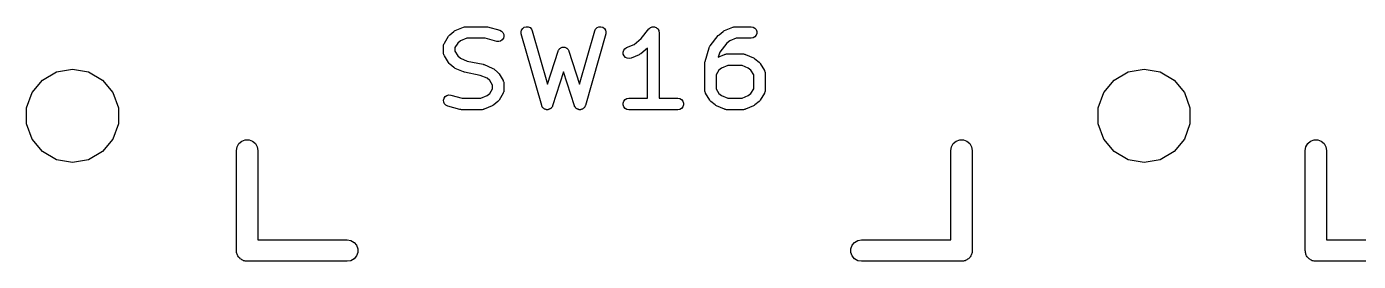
# Model space of a CAD drawing. Extents: x 47 to 330, y -254 to -153.
# Drawn here: x 75.85 to 99.53, y -186.54 to -182.38 of the extents above; entities that cross this region are included whole.
import ezdxf

# ---------------------------------------------------------------- set-up
doc = ezdxf.new("R2010")
doc.units = 0
doc.header["$MEASUREMENT"] = 0
doc.layers.add('BLACK', color=7, linetype='CONTINUOUS')

msp = doc.modelspace()

# ---------------------------------------------------------------- linework, layer by layer
at = {"layer": 'Black'}
for p, q in [((83.3527, -182.548), (83.3638, -182.535)), ((83.3638, -182.535), (83.3748, -182.522)), ((83.3748, -182.522), (83.4474, -182.462)), ((83.4474, -182.462), (83.4606, -182.454)), ((83.4606, -182.454), (83.4734, -182.446)), ((83.4734, -182.446), (83.6185, -182.386)), ((83.6185, -182.386), (83.6208, -182.385)), ((83.6208, -182.385), (83.6228, -182.384)), ((83.6228, -182.384), (83.6379, -182.381)), ((83.6379, -182.381), (83.6529, -182.378)), ((83.6529, -182.378), (83.6553, -182.378)), ((83.6553, -182.378), (83.6576, -182.378)), ((83.6576, -182.378), (84.0204, -182.378)), ((84.0204, -182.378), (84.034, -182.38)), ((84.034, -182.38), (84.0476, -182.382)), ((84.0476, -182.382), (84.2653, -182.442)), ((84.2653, -182.442), (84.2972, -182.457)), ((84.2972, -182.457), (84.3219, -182.482)), ((84.3219, -182.482), (84.3365, -182.515)), ((84.3365, -182.515), (84.3393, -182.55)), ((84.6448, -182.472), (84.6534, -182.438)), ((84.6485, -182.507), (84.6448, -182.472)), ((85.0113, -183.777), (84.6485, -182.507)), ((84.6534, -182.438), (84.6731, -182.409)), ((84.6731, -182.409), (84.7017, -182.388)), ((84.7017, -182.388), (84.7356, -182.378)), ((84.7356, -182.378), (84.7708, -182.381)), ((84.7708, -182.381), (84.803, -182.395)), ((84.803, -182.395), (84.8284, -182.42)), ((84.8284, -182.42), (84.8438, -182.452)), ((84.8438, -182.452), (85.1145, -183.399)), ((85.6841, -183.399), (85.9547, -182.452)), ((86.1501, -182.507), (85.7873, -183.777)), ((85.9547, -182.452), (85.9702, -182.42)), ((85.9702, -182.42), (85.9955, -182.395)), ((85.9955, -182.395), (86.0278, -182.381)), ((86.0278, -182.381), (86.063, -182.378)), ((86.063, -182.378), (86.0969, -182.388)), ((86.0969, -182.388), (86.1254, -182.409)), ((86.1254, -182.409), (86.1452, -182.438)), ((86.1452, -182.438), (86.1538, -182.472)), ((86.1538, -182.472), (86.1501, -182.507)), ((86.7778, -182.589), (86.9165, -182.416)), ((86.9165, -182.416), (86.9174, -182.415)), ((86.9174, -182.415), (86.918, -182.414)), ((86.918, -182.414), (86.9306, -182.404)), ((86.9306, -182.404), (86.943, -182.393)), ((86.943, -182.393), (86.9441, -182.392)), ((86.9441, -182.392), (86.9451, -182.392)), ((86.9451, -182.392), (86.9605, -182.386)), ((86.9605, -182.386), (86.9759, -182.38)), ((86.9759, -182.38), (86.9771, -182.38)), ((86.9771, -182.38), (86.9782, -182.379)), ((86.9782, -182.379), (86.9946, -182.379)), ((86.9946, -182.379), (87.0112, -182.379)), ((87.0112, -182.379), (87.0123, -182.379)), ((87.0123, -182.379), (87.0135, -182.379)), ((87.0135, -182.379), (87.029, -182.385)), ((87.029, -182.385), (87.0446, -182.39)), ((87.0446, -182.39), (87.0455, -182.391)), ((87.0455, -182.391), (87.0467, -182.392)), ((87.0467, -182.392), (87.0593, -182.402)), ((87.0593, -182.402), (87.0721, -182.412)), ((87.0721, -182.412), (87.0728, -182.413)), ((87.0728, -182.413), (87.0737, -182.414)), ((87.0737, -182.414), (87.0819, -182.428)), ((87.0819, -182.428), (87.0905, -182.443)), ((87.0905, -182.443), (87.0907, -182.444)), ((87.0907, -182.444), (87.0913, -182.445)), ((87.0913, -182.445), (87.0942, -182.461)), ((87.0942, -182.461), (87.0974, -182.477)), ((87.0974, -182.477), (87.0972, -182.478)), ((87.0972, -182.478), (87.0975, -182.48)), ((87.0975, -182.48), (87.0975, -183.648)), ((88.0051, -182.718), (88.1502, -182.537)), ((88.1502, -182.537), (88.1579, -182.53)), ((88.1579, -182.53), (88.1645, -182.522)), ((88.1645, -182.522), (88.2371, -182.462)), ((88.2371, -182.462), (88.2503, -182.454)), ((88.2503, -182.454), (88.2631, -182.446)), ((88.2631, -182.446), (88.4082, -182.386)), ((88.4082, -182.386), (88.4105, -182.385)), ((88.4105, -182.385), (88.4125, -182.384)), ((88.4125, -182.384), (88.4277, -182.381)), ((88.4277, -182.381), (88.4426, -182.378)), ((88.4426, -182.378), (88.445, -182.378)), ((88.445, -182.378), (88.4473, -182.378)), ((88.4473, -182.378), (88.7376, -182.378)), ((88.7376, -182.378), (88.7723, -182.384)), ((88.7723, -182.384), (88.8029, -182.402)), ((88.8029, -182.402), (88.8256, -182.429)), ((88.8256, -182.53), (88.8029, -182.557)), ((88.8256, -182.429), (88.8376, -182.462)), ((88.8376, -182.497), (88.8256, -182.53)), ((88.8376, -182.462), (88.8376, -182.497)), ((83.2657, -182.721), (83.2674, -182.712)), ((83.2657, -182.842), (83.2657, -182.721)), ((83.2674, -182.712), (83.2675, -182.702)), ((83.2675, -182.702), (83.2704, -182.695)), ((83.2704, -182.695), (83.2718, -182.687)), ((83.2718, -182.687), (83.2767, -182.678)), ((83.2767, -182.678), (83.2802, -182.669)), ((83.2802, -182.669), (83.3527, -182.548)), ((83.5181, -182.668), (83.4689, -182.75)), ((83.4689, -182.75), (83.4689, -182.814)), ((83.5657, -182.628), (83.5181, -182.668)), ((83.6779, -182.581), (83.5657, -182.628)), ((84.0066, -182.581), (83.6779, -182.581)), ((84.2109, -182.638), (84.0066, -182.581)), ((84.2461, -182.641), (84.2109, -182.638)), ((84.2802, -182.632), (84.2461, -182.641)), ((84.3093, -182.612), (84.2802, -182.632)), ((84.3298, -182.584), (84.3093, -182.612)), ((84.3393, -182.55), (84.3298, -182.584)), ((85.3189, -182.78), (85.3219, -182.777)), ((85.3219, -182.777), (85.3241, -182.774)), ((85.3241, -182.774), (85.3349, -182.766)), ((85.3349, -182.766), (85.3451, -182.756)), ((85.3451, -182.756), (85.3488, -182.755)), ((85.3488, -182.755), (85.352, -182.752)), ((85.352, -182.752), (85.365, -182.748)), ((85.365, -182.748), (85.3777, -182.743)), ((85.3777, -182.743), (85.3818, -182.743)), ((85.3818, -182.743), (85.3856, -182.742)), ((85.3856, -182.742), (85.3993, -182.742)), ((85.3993, -182.742), (85.413, -182.742)), ((85.413, -182.742), (85.4168, -182.743)), ((85.4168, -182.743), (85.4209, -182.743)), ((85.4209, -182.743), (85.4335, -182.748)), ((85.4335, -182.748), (85.4466, -182.752)), ((85.4466, -182.752), (85.4498, -182.755)), ((85.4498, -182.755), (85.4535, -182.756)), ((85.4535, -182.756), (85.4637, -182.766)), ((85.4637, -182.766), (85.4745, -182.774)), ((85.4745, -182.774), (85.4766, -182.777)), ((85.4766, -182.777), (85.4796, -182.78)), ((86.4702, -182.796), (86.4916, -182.768)), ((86.4916, -182.768), (86.5214, -182.749)), ((86.5214, -182.749), (86.6523, -182.694)), ((86.6523, -182.694), (86.7778, -182.589)), ((86.8943, -182.757), (86.7706, -182.86)), ((86.8943, -183.648), (86.8943, -182.757)), ((87.9145, -182.995), (87.9871, -182.753)), ((87.9871, -182.753), (87.9879, -182.751)), ((87.9879, -182.751), (87.9882, -182.749)), ((87.9882, -182.749), (87.9958, -182.735)), ((87.9958, -182.735), (88.003, -182.721)), ((88.003, -182.721), (88.0042, -182.72)), ((88.0042, -182.72), (88.0051, -182.718)), ((88.3025, -182.672), (88.1761, -182.83)), ((88.3554, -182.628), (88.3025, -182.672)), ((88.4676, -182.581), (88.3554, -182.628)), ((88.7376, -182.581), (88.4676, -182.581)), ((88.7723, -182.575), (88.7376, -182.581)), ((88.8029, -182.557), (88.7723, -182.575)), ((83.2674, -182.852), (83.2657, -182.842)), ((83.2675, -182.862), (83.2674, -182.852)), ((83.2704, -182.869), (83.2675, -182.862)), ((83.2718, -182.877), (83.2704, -182.869)), ((83.2767, -182.886), (83.2718, -182.877)), ((83.2802, -182.895), (83.2767, -182.886)), ((83.3527, -183.016), (83.2802, -182.895)), ((83.3639, -183.028), (83.3527, -183.016)), ((83.4689, -182.814), (83.5181, -182.896)), ((83.5181, -182.896), (83.5657, -182.936)), ((83.5657, -182.936), (83.6877, -182.987)), ((83.6877, -182.987), (83.9686, -183.045)), ((85.1145, -183.399), (85.3025, -182.811)), ((85.3025, -182.811), (85.3044, -182.808)), ((85.3044, -182.808), (85.3053, -182.804)), ((85.3053, -182.804), (85.3126, -182.792)), ((85.3126, -182.792), (85.3189, -182.78)), ((85.4796, -182.78), (85.486, -182.792)), ((85.486, -182.792), (85.4933, -182.804)), ((85.4933, -182.804), (85.4942, -182.808)), ((85.4942, -182.808), (85.4961, -182.811)), ((85.4961, -182.811), (85.6841, -183.399)), ((86.4597, -182.829), (86.4702, -182.796)), ((86.4613, -182.865), (86.4597, -182.829)), ((86.4749, -182.897), (86.4613, -182.865)), ((86.4987, -182.923), (86.4749, -182.897)), ((86.5301, -182.939), (86.4987, -182.923)), ((86.5651, -182.944), (86.5301, -182.939)), ((86.5995, -182.936), (86.5651, -182.944)), ((86.7446, -182.876), (86.5995, -182.936)), ((86.7574, -182.868), (86.7446, -182.876)), ((86.7706, -182.86), (86.7574, -182.868)), ((87.9103, -183.024), (87.9128, -183.009)), ((87.9128, -183.009), (87.9145, -182.995)), ((88.1761, -182.83), (88.1501, -182.917)), ((88.1501, -182.917), (88.2631, -182.87)), ((88.2631, -182.87), (88.2654, -182.869)), ((88.2654, -182.869), (88.2674, -182.868)), ((88.2674, -182.868), (88.2825, -182.865)), ((88.2825, -182.865), (88.2975, -182.862)), ((88.2975, -182.862), (88.2998, -182.862)), ((88.2998, -182.862), (88.3021, -182.862)), ((88.3021, -182.862), (88.5924, -182.862)), ((88.5924, -182.862), (88.5947, -182.862)), ((88.5947, -182.862), (88.5971, -182.862)), ((88.5971, -182.862), (88.6121, -182.865)), ((88.6121, -182.865), (88.6272, -182.868)), ((88.6272, -182.868), (88.6292, -182.869)), ((88.6292, -182.869), (88.6315, -182.87)), ((88.6315, -182.87), (88.7766, -182.93)), ((88.7766, -182.93), (88.7894, -182.938)), ((88.7894, -182.938), (88.8026, -182.946)), ((88.8026, -182.946), (88.8752, -183.006)), ((88.8752, -183.006), (88.8861, -183.019)), ((76.1374, -183.325), (76.3866, -183.181)), ((76.3866, -183.181), (76.67, -183.131)), ((76.67, -183.131), (76.9534, -183.181)), ((76.9534, -183.181), (77.2026, -183.325)), ((83.3748, -183.041), (83.3639, -183.028)), ((83.4474, -183.102), (83.3748, -183.041)), ((83.4606, -183.109), (83.4474, -183.102)), ((83.4734, -183.118), (83.4606, -183.109)), ((83.6185, -183.178), (83.4734, -183.118)), ((83.6279, -183.18), (83.6185, -183.178)), ((83.6368, -183.184), (83.6279, -183.18)), ((83.9177, -183.242), (83.6368, -183.184)), ((84.0398, -183.293), (83.9177, -183.242)), ((83.9686, -183.045), (83.9775, -183.049)), ((83.9775, -183.049), (83.9869, -183.051)), ((83.9869, -183.051), (84.1321, -183.111)), ((84.1321, -183.111), (84.1449, -183.12)), ((84.1449, -183.12), (84.158, -183.127)), ((84.158, -183.127), (84.2306, -183.188)), ((84.2306, -183.188), (84.2416, -183.201)), ((84.2416, -183.201), (84.2527, -183.213)), ((84.2527, -183.213), (84.3253, -183.334)), ((85.3993, -183.176), (85.2058, -183.78)), ((85.5928, -183.78), (85.3993, -183.176)), ((87.9103, -183.508), (87.9103, -183.024)), ((88.1627, -183.151), (88.1135, -183.233)), ((88.1135, -183.233), (88.1135, -183.479)), ((88.2103, -183.112), (88.1627, -183.151)), ((88.3225, -183.065), (88.2103, -183.112)), ((88.5721, -183.065), (88.3225, -183.065)), ((88.6843, -183.112), (88.5721, -183.065)), ((88.7319, -183.151), (88.6843, -183.112)), ((88.7811, -183.233), (88.7319, -183.151)), ((88.7811, -183.479), (88.7811, -183.233)), ((88.8861, -183.019), (88.8973, -183.032)), ((88.8973, -183.032), (88.9698, -183.153)), ((88.9698, -183.153), (88.9733, -183.162)), ((88.9733, -183.162), (88.9782, -183.17)), ((88.9782, -183.17), (88.9796, -183.178)), ((88.9796, -183.178), (88.9825, -183.186)), ((88.9825, -183.186), (88.9826, -183.196)), ((88.9826, -183.196), (88.9843, -183.205)), ((88.9843, -183.205), (88.9843, -183.508)), ((95.1874, -183.325), (95.4366, -183.181)), ((95.4366, -183.181), (95.72, -183.131)), ((95.72, -183.131), (96.0034, -183.181)), ((96.0034, -183.181), (96.2526, -183.325)), ((75.9524, -183.546), (76.1374, -183.325)), ((77.2026, -183.325), (77.3876, -183.546)), ((84.0873, -183.333), (84.0398, -183.293)), ((84.1365, -183.415), (84.0873, -183.333)), ((84.0873, -183.562), (84.1365, -183.479)), ((84.1365, -183.479), (84.1365, -183.415)), ((84.3253, -183.334), (84.3287, -183.343)), ((84.3287, -183.343), (84.3336, -183.352)), ((84.3336, -183.352), (84.335, -183.36)), ((84.335, -183.36), (84.3379, -183.367)), ((84.3379, -183.367), (84.3381, -183.377)), ((84.3381, -183.377), (84.3397, -183.387)), ((84.3397, -183.387), (84.3397, -183.508)), ((88.1135, -183.479), (88.1627, -183.562)), ((88.7319, -183.562), (88.7811, -183.479)), ((95.0024, -183.546), (95.1874, -183.325)), ((96.2526, -183.325), (96.4376, -183.546)), ((75.8539, -183.816), (75.9524, -183.546)), ((77.3876, -183.546), (77.4861, -183.816)), ((83.2662, -183.679), (83.2756, -183.645)), ((83.2689, -183.714), (83.2662, -183.679)), ((83.2835, -183.747), (83.2689, -183.714)), ((83.2756, -183.645), (83.2961, -183.617)), ((83.2961, -183.617), (83.3252, -183.597)), ((83.3252, -183.597), (83.3594, -183.588)), ((83.3594, -183.588), (83.3945, -183.591)), ((83.3945, -183.591), (83.5988, -183.648)), ((83.5988, -183.648), (83.9275, -183.648)), ((83.9275, -183.648), (84.0398, -183.601)), ((84.0398, -183.601), (84.0873, -183.562)), ((84.2306, -183.707), (84.158, -183.767)), ((84.2416, -183.694), (84.2306, -183.707)), ((84.2527, -183.681), (84.2416, -183.694)), ((84.3253, -183.56), (84.2527, -183.681)), ((84.3287, -183.551), (84.3253, -183.56)), ((84.3336, -183.542), (84.3287, -183.551)), ((84.335, -183.534), (84.3336, -183.542)), ((84.3379, -183.527), (84.335, -183.534)), ((84.3381, -183.517), (84.3379, -183.527)), ((84.3397, -183.508), (84.3381, -183.517)), ((86.4604, -183.732), (86.4724, -183.699)), ((86.4724, -183.699), (86.4951, -183.672)), ((86.4951, -183.672), (86.5257, -183.654)), ((86.5257, -183.654), (86.5604, -183.648)), ((86.5604, -183.648), (86.8943, -183.648)), ((87.0975, -183.648), (87.4313, -183.648)), ((87.4313, -183.648), (87.466, -183.654)), ((87.466, -183.654), (87.4966, -183.672)), ((87.4966, -183.672), (87.5193, -183.699)), ((87.5193, -183.699), (87.5313, -183.732)), ((87.9119, -183.517), (87.9103, -183.508)), ((87.9121, -183.527), (87.9119, -183.517)), ((87.915, -183.534), (87.9121, -183.527)), ((87.9164, -183.542), (87.915, -183.534)), ((87.9213, -183.551), (87.9164, -183.542)), ((87.9247, -183.56), (87.9213, -183.551)), ((87.9973, -183.681), (87.9247, -183.56)), ((88.0084, -183.694), (87.9973, -183.681)), ((88.0194, -183.707), (88.0084, -183.694)), ((88.092, -183.767), (88.0194, -183.707)), ((88.1627, -183.562), (88.2102, -183.601)), ((88.2102, -183.601), (88.3225, -183.648)), ((88.3225, -183.648), (88.5721, -183.648)), ((88.5721, -183.648), (88.6843, -183.601)), ((88.6843, -183.601), (88.7319, -183.562)), ((88.8752, -183.707), (88.8026, -183.767)), ((88.8861, -183.694), (88.8752, -183.707)), ((88.8973, -183.681), (88.8861, -183.694)), ((88.9698, -183.56), (88.8973, -183.681)), ((88.9733, -183.551), (88.9698, -183.56)), ((88.9782, -183.542), (88.9733, -183.551)), ((88.9796, -183.534), (88.9782, -183.542)), ((88.9825, -183.527), (88.9796, -183.534)), ((88.9826, -183.517), (88.9825, -183.527)), ((88.9843, -183.508), (88.9826, -183.517)), ((94.9039, -183.816), (95.0024, -183.546)), ((96.4376, -183.546), (96.5361, -183.816)), ((75.8539, -184.104), (75.8539, -183.816)), ((77.4861, -183.816), (77.4861, -184.104)), ((83.3083, -183.772), (83.2835, -183.747)), ((83.3401, -183.787), (83.3083, -183.772)), ((83.5578, -183.847), (83.3401, -183.787)), ((83.5715, -183.849), (83.5578, -183.847)), ((83.585, -183.851), (83.5715, -183.849)), ((83.9479, -183.851), (83.585, -183.851)), ((83.9502, -183.851), (83.9479, -183.851)), ((83.9525, -183.851), (83.9502, -183.851)), ((83.9675, -183.848), (83.9525, -183.851)), ((83.9826, -183.845), (83.9675, -183.848)), ((83.9846, -183.844), (83.9826, -183.845)), ((83.9869, -183.843), (83.9846, -183.844)), ((84.1321, -183.783), (83.9869, -183.843)), ((84.1449, -183.775), (84.1321, -183.783)), ((84.158, -183.767), (84.1449, -183.775)), ((85.0138, -183.783), (85.0113, -183.777)), ((85.015, -183.788), (85.0138, -183.783)), ((85.0214, -183.798), (85.015, -183.788)), ((85.0267, -183.809), (85.0214, -183.798)), ((85.0308, -183.813), (85.0267, -183.809)), ((85.0338, -183.818), (85.0308, -183.813)), ((85.0434, -183.825), (85.0338, -183.818)), ((85.0521, -183.834), (85.0434, -183.825)), ((85.0572, -183.836), (85.0521, -183.834)), ((85.0617, -183.839), (85.0572, -183.836)), ((85.0733, -183.843), (85.0617, -183.839)), ((85.0843, -183.848), (85.0733, -183.843)), ((85.0899, -183.848), (85.0843, -183.848)), ((85.0953, -183.85), (85.0899, -183.848)), ((85.1074, -183.85), (85.0953, -183.85)), ((85.1195, -183.851), (85.1074, -183.85)), ((85.1249, -183.849), (85.1195, -183.851)), ((85.1306, -183.849), (85.1249, -183.849)), ((85.1418, -183.844), (85.1306, -183.849)), ((85.1535, -183.841), (85.1418, -183.844)), ((85.158, -183.838), (85.1535, -183.841)), ((85.1632, -183.835), (85.158, -183.838)), ((85.1722, -183.827), (85.1632, -183.835)), ((85.182, -183.82), (85.1722, -183.827)), ((85.1852, -183.816), (85.182, -183.82)), ((85.1893, -183.812), (85.1852, -183.816)), ((85.195, -183.801), (85.1893, -183.812)), ((85.2018, -183.791), (85.195, -183.801)), ((85.2031, -183.785), (85.2018, -183.791)), ((85.2058, -183.78), (85.2031, -183.785)), ((85.5954, -183.785), (85.5928, -183.78)), ((85.5968, -183.791), (85.5954, -183.785)), ((85.6036, -183.801), (85.5968, -183.791)), ((85.6092, -183.812), (85.6036, -183.801)), ((85.6134, -183.816), (85.6092, -183.812)), ((85.6166, -183.82), (85.6134, -183.816)), ((85.6264, -183.827), (85.6166, -183.82)), ((85.6353, -183.835), (85.6264, -183.827)), ((85.6406, -183.838), (85.6353, -183.835)), ((85.6451, -183.841), (85.6406, -183.838)), ((85.6568, -183.844), (85.6451, -183.841)), ((85.668, -183.849), (85.6568, -183.844)), ((85.6736, -183.849), (85.668, -183.849)), ((85.679, -183.851), (85.6736, -183.849)), ((85.6911, -183.85), (85.679, -183.851)), ((85.7033, -183.85), (85.6911, -183.85)), ((85.7086, -183.848), (85.7033, -183.85)), ((85.7142, -183.848), (85.7086, -183.848)), ((85.7253, -183.843), (85.7142, -183.848)), ((85.7369, -183.839), (85.7253, -183.843)), ((85.7413, -183.836), (85.7369, -183.839)), ((85.7465, -183.834), (85.7413, -183.836)), ((85.7552, -183.825), (85.7465, -183.834)), ((85.7648, -183.818), (85.7552, -183.825)), ((85.7678, -183.813), (85.7648, -183.818)), ((85.7718, -183.809), (85.7678, -183.813)), ((85.7771, -183.798), (85.7718, -183.809)), ((85.7836, -183.788), (85.7771, -183.798)), ((85.7848, -183.783), (85.7836, -183.788)), ((85.7873, -183.777), (85.7848, -183.783)), ((86.4604, -183.767), (86.4604, -183.732)), ((86.4724, -183.8), (86.4604, -183.767)), ((86.4951, -183.827), (86.4724, -183.8)), ((86.5257, -183.845), (86.4951, -183.827)), ((86.5604, -183.851), (86.5257, -183.845)), ((87.4313, -183.851), (86.5604, -183.851)), ((87.466, -183.845), (87.4313, -183.851)), ((87.4966, -183.827), (87.466, -183.845)), ((87.5193, -183.8), (87.4966, -183.827)), ((87.5313, -183.767), (87.5193, -183.8)), ((87.5313, -183.732), (87.5313, -183.767)), ((88.1051, -183.775), (88.092, -183.767)), ((88.1179, -183.783), (88.1051, -183.775)), ((88.2631, -183.843), (88.1179, -183.783)), ((88.2654, -183.844), (88.2631, -183.843)), ((88.2674, -183.845), (88.2654, -183.844)), ((88.2825, -183.848), (88.2674, -183.845)), ((88.2975, -183.851), (88.2825, -183.848)), ((88.2998, -183.851), (88.2975, -183.851)), ((88.3021, -183.851), (88.2998, -183.851)), ((88.5924, -183.851), (88.3021, -183.851)), ((88.5947, -183.851), (88.5924, -183.851)), ((88.5971, -183.851), (88.5947, -183.851)), ((88.6121, -183.848), (88.5971, -183.851)), ((88.6272, -183.845), (88.6121, -183.848)), ((88.6292, -183.844), (88.6272, -183.845)), ((88.6315, -183.843), (88.6292, -183.844)), ((88.7766, -183.783), (88.6315, -183.843)), ((88.7894, -183.775), (88.7766, -183.783)), ((88.8026, -183.767), (88.7894, -183.775)), ((94.9039, -184.104), (94.9039, -183.816)), ((96.5361, -183.816), (96.5361, -184.104)), ((75.9524, -184.374), (75.8539, -184.104)), ((77.4861, -184.104), (77.3876, -184.374)), ((95.0024, -184.374), (94.9039, -184.104)), ((96.5361, -184.104), (96.4376, -184.374)), ((76.1374, -184.595), (75.9524, -184.374)), ((77.3876, -184.374), (77.2026, -184.595)), ((79.6291, -184.45), (79.6797, -184.407)), ((79.6797, -184.407), (79.7419, -184.384)), ((79.7419, -184.384), (79.8081, -184.384)), ((79.8081, -184.384), (79.8702, -184.407)), ((79.8702, -184.407), (79.9209, -184.45)), ((92.3291, -184.45), (92.3798, -184.407)), ((92.3798, -184.407), (92.4419, -184.384)), ((92.4419, -184.384), (92.5081, -184.384)), ((92.5081, -184.384), (92.5703, -184.407)), ((92.5703, -184.407), (92.6209, -184.45)), ((95.1874, -184.595), (95.0024, -184.374)), ((96.4376, -184.374), (96.2526, -184.595)), ((98.6291, -184.45), (98.6797, -184.407)), ((98.6797, -184.407), (98.7419, -184.384)), ((98.7419, -184.384), (98.8081, -184.384)), ((98.8081, -184.384), (98.8702, -184.407)), ((98.8702, -184.407), (98.9209, -184.45)), ((76.3866, -184.739), (76.1374, -184.595)), ((77.2026, -184.595), (76.9534, -184.739)), ((79.5845, -184.572), (79.596, -184.507)), ((79.5845, -186.35), (79.5845, -184.572)), ((79.596, -184.507), (79.6291, -184.45)), ((79.9209, -184.45), (79.954, -184.507)), ((79.954, -184.507), (79.9655, -184.572)), ((79.9655, -184.572), (79.9655, -186.159)), ((92.2845, -184.572), (92.296, -184.507)), ((92.2845, -186.159), (92.2845, -184.572)), ((92.296, -184.507), (92.3291, -184.45)), ((92.6209, -184.45), (92.654, -184.507)), ((92.654, -184.507), (92.6655, -184.572)), ((92.6655, -184.572), (92.6655, -186.35)), ((95.4366, -184.739), (95.1874, -184.595)), ((96.2526, -184.595), (96.0034, -184.739)), ((98.5845, -184.572), (98.596, -184.507)), ((98.5845, -186.35), (98.5845, -184.572)), ((98.596, -184.507), (98.6291, -184.45)), ((98.9209, -184.45), (98.954, -184.507)), ((98.954, -184.507), (98.9655, -184.572)), ((98.9655, -184.572), (98.9655, -186.159)), ((76.67, -184.789), (76.3866, -184.739)), ((76.9534, -184.739), (76.67, -184.789)), ((95.72, -184.789), (95.4366, -184.739)), ((96.0034, -184.739), (95.72, -184.789)), ((79.9655, -186.159), (81.553, -186.159)), ((81.553, -186.159), (81.6182, -186.171)), ((81.6182, -186.171), (81.6755, -186.204)), ((81.6755, -186.204), (81.718, -186.255)), ((81.718, -186.255), (81.7406, -186.317)), ((81.7406, -186.317), (81.7406, -186.383)), ((90.5094, -186.317), (90.532, -186.255)), ((90.5094, -186.383), (90.5094, -186.317)), ((90.532, -186.255), (90.5745, -186.204)), ((90.5745, -186.204), (90.6318, -186.171)), ((90.6318, -186.171), (90.697, -186.159)), ((90.697, -186.159), (92.2845, -186.159)), ((98.9655, -186.159), (100.553, -186.159)), ((79.5874, -186.366), (79.5845, -186.35)), ((79.5874, -186.383), (79.5874, -186.366)), ((79.5931, -186.399), (79.5874, -186.383)), ((79.596, -186.415), (79.5931, -186.399)), ((79.6043, -186.43), (79.596, -186.415)), ((79.61, -186.445), (79.6043, -186.43)), ((79.6207, -186.458), (79.61, -186.445)), ((79.6291, -186.472), (79.6207, -186.458)), ((79.6418, -186.483), (79.6291, -186.472)), ((79.6525, -186.496), (79.6418, -186.483)), ((79.667, -186.504), (79.6525, -186.496)), ((79.6797, -186.515), (79.667, -186.504)), ((79.6954, -186.521), (79.6797, -186.515)), ((79.7098, -186.529), (79.6954, -186.521)), ((79.7263, -186.532), (79.7098, -186.529)), ((79.7419, -186.538), (79.7263, -186.532)), ((79.7586, -186.538), (79.7419, -186.538)), ((79.775, -186.54), (79.7586, -186.538)), ((81.553, -186.54), (79.775, -186.54)), ((81.6182, -186.529), (81.553, -186.54)), ((81.6755, -186.496), (81.6182, -186.529)), ((81.718, -186.445), (81.6755, -186.496)), ((81.7406, -186.383), (81.718, -186.445)), ((90.532, -186.445), (90.5094, -186.383)), ((90.5745, -186.496), (90.532, -186.445)), ((90.6318, -186.529), (90.5745, -186.496)), ((90.697, -186.54), (90.6318, -186.529)), ((92.475, -186.54), (90.697, -186.54)), ((92.4914, -186.538), (92.475, -186.54)), ((92.5081, -186.538), (92.4914, -186.538)), ((92.5237, -186.532), (92.5081, -186.538)), ((92.5402, -186.529), (92.5237, -186.532)), ((92.5546, -186.521), (92.5402, -186.529)), ((92.5703, -186.515), (92.5546, -186.521)), ((92.583, -186.504), (92.5703, -186.515)), ((92.5975, -186.496), (92.583, -186.504)), ((92.6082, -186.483), (92.5975, -186.496)), ((92.6209, -186.472), (92.6082, -186.483)), ((92.6293, -186.458), (92.6209, -186.472)), ((92.64, -186.445), (92.6293, -186.458)), ((92.6457, -186.43), (92.64, -186.445)), ((92.654, -186.415), (92.6457, -186.43)), ((92.6569, -186.399), (92.654, -186.415)), ((92.6626, -186.383), (92.6569, -186.399)), ((92.6655, -186.35), (92.6626, -186.366)), ((92.6626, -186.366), (92.6626, -186.383)), ((98.5874, -186.366), (98.5845, -186.35)), ((98.5874, -186.383), (98.5874, -186.366)), ((98.5931, -186.399), (98.5874, -186.383)), ((98.596, -186.415), (98.5931, -186.399)), ((98.6043, -186.43), (98.596, -186.415)), ((98.61, -186.445), (98.6043, -186.43)), ((98.6207, -186.458), (98.61, -186.445)), ((98.6291, -186.472), (98.6207, -186.458)), ((98.6418, -186.483), (98.6291, -186.472)), ((98.6525, -186.496), (98.6418, -186.483)), ((98.667, -186.504), (98.6525, -186.496)), ((98.6797, -186.515), (98.667, -186.504)), ((98.6954, -186.521), (98.6797, -186.515)), ((98.7098, -186.529), (98.6954, -186.521)), ((98.7263, -186.532), (98.7098, -186.529)), ((98.7419, -186.538), (98.7263, -186.532)), ((98.7586, -186.538), (98.7419, -186.538)), ((98.775, -186.54), (98.7586, -186.538)), ((100.553, -186.54), (98.775, -186.54))]:
    msp.add_line(p, q, dxfattribs=at)

doc.saveas('drawing.dxf')
